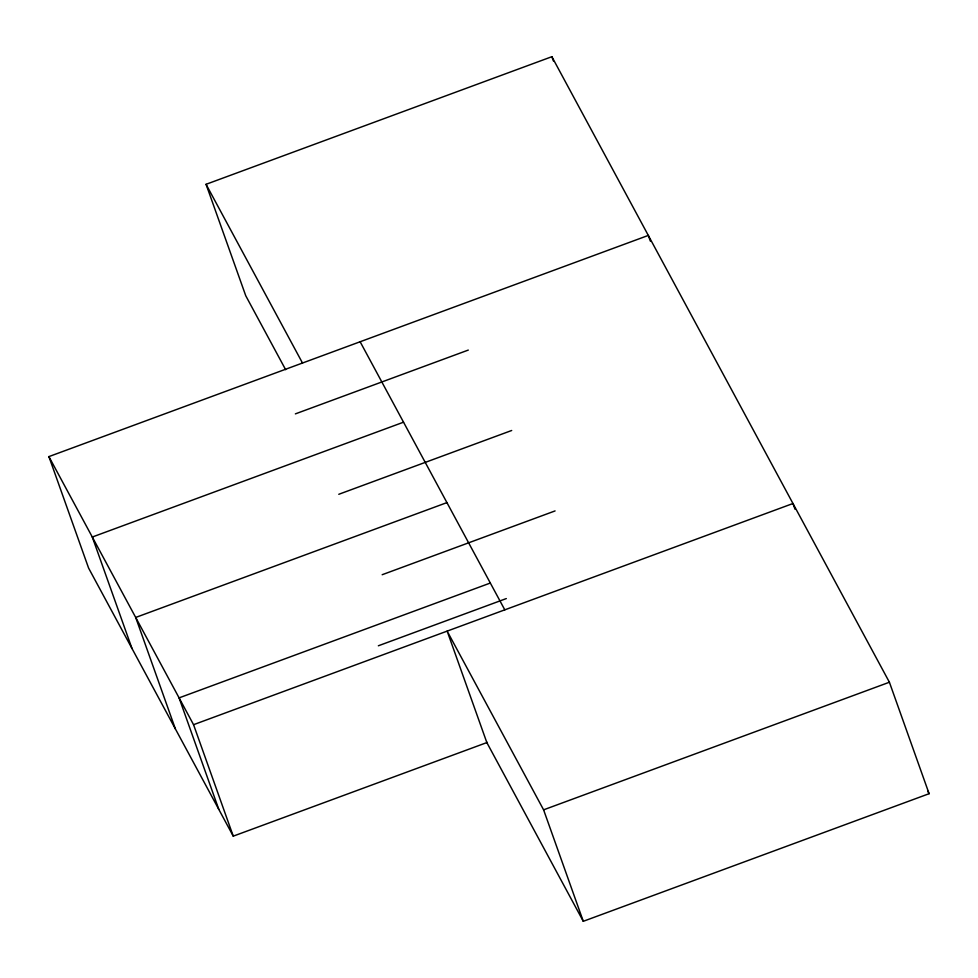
<?xml version="1.0" encoding="UTF-8"?>
<svg xmlns="http://www.w3.org/2000/svg" width="978" height="978" viewBox="0 0 978 978"><rect width="100%" height="100%" fill="white"/><g stroke="black" fill="none" stroke-linecap="round" stroke-linejoin="round"><path stroke-width="1.47" d="M285.637 369.684L245.759 295.772L206.065 184.304L551.873 56.7L889.405 682.228L929.1 793.696L583.279 921.3L486.848 742.583L447.154 631.116L543.597 809.833L583.279 921.3M487.374 742.388L233.253 836.153L88.595 568.071L48.9 456.604L648.316 235.417L650.346 241.138M295.38 413.877L468.291 350.075M403.535 422.19L92.299 537.032L131.993 648.5M338.779 494.293L511.69 430.491M446.934 502.606L135.697 617.448L175.38 728.916M382.178 574.722L555.076 510.919M490.32 583.035L179.084 697.876L218.779 809.344M378.352 645.786L506.311 598.573M48.9 456.604L193.558 724.686L792.975 503.511L795.004 509.22M543.597 809.833L889.405 682.228M927.645 791.006L929.1 793.696M360.136 341.762L504.795 609.844M206.065 184.304L302.495 363.021M551.873 56.7L553.401 60.991M193.558 724.686L233.253 836.153"/></g></svg>
